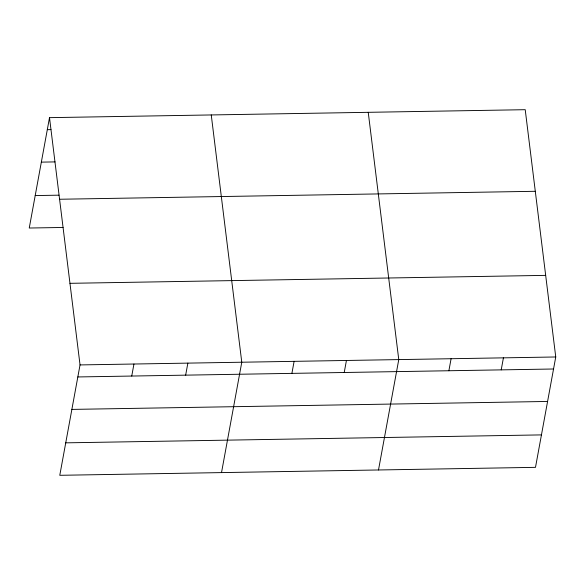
<?xml version="1.0" encoding="UTF-8"?>
<svg xmlns="http://www.w3.org/2000/svg" width="585" height="585" viewBox="0 0 585 585"><rect width="100%" height="100%" fill="white"/><g stroke="black" fill="none" stroke-linecap="round" stroke-linejoin="round"><path stroke-width="0.88" d="M49.506 117.651L80.035 364.923L59.78 475.305L535.494 467.349L555.75 356.974L525.22 109.695L49.506 117.651L29.25 228.026L63.063 227.463M131.742 376.053L133.95 364.024M185.657 375.146L187.865 363.124M221.518 472.6L241.78 362.225L211.251 114.945M291.9 373.369L294.109 361.347M344.229 372.499L346.437 360.47M378.502 469.974L398.765 359.599L368.236 112.32M448.885 370.751L451.093 358.722M501.213 369.874L503.422 357.844M47.305 129.673L50.954 129.614M41.345 162.133L55.048 161.899M35.21 195.573L58.968 195.171M59.582 199.251L535.297 191.295M69.959 283.323L545.673 275.374M80.035 364.923L555.75 356.974M77.827 376.952L553.542 368.996M71.875 409.405L547.589 401.456M65.732 442.845L541.447 434.896"/></g></svg>
